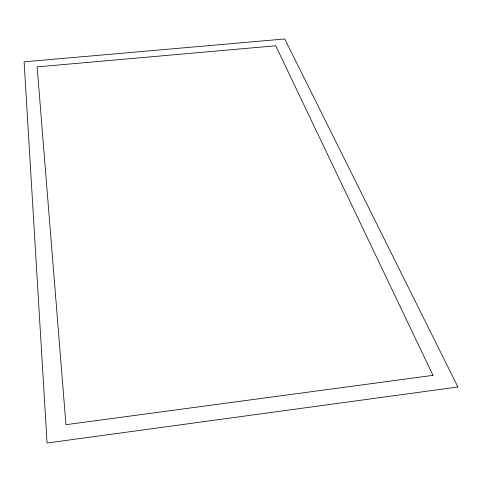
<?xml version="1.0" encoding="UTF-8"?>
<svg xmlns="http://www.w3.org/2000/svg" width="482" height="482" viewBox="0 0 482 482"><rect width="100%" height="100%" fill="white"/><g stroke="black" fill="none" stroke-linecap="round" stroke-linejoin="round"><path stroke-width="0.72" d="M457.9 386.98L47.073 443.024L24.1 61.823L284.735 38.976L457.9 386.98M432.981 375.358L65.962 424.69L37.138 66.884L275.728 45.778L432.981 375.358"/></g></svg>
